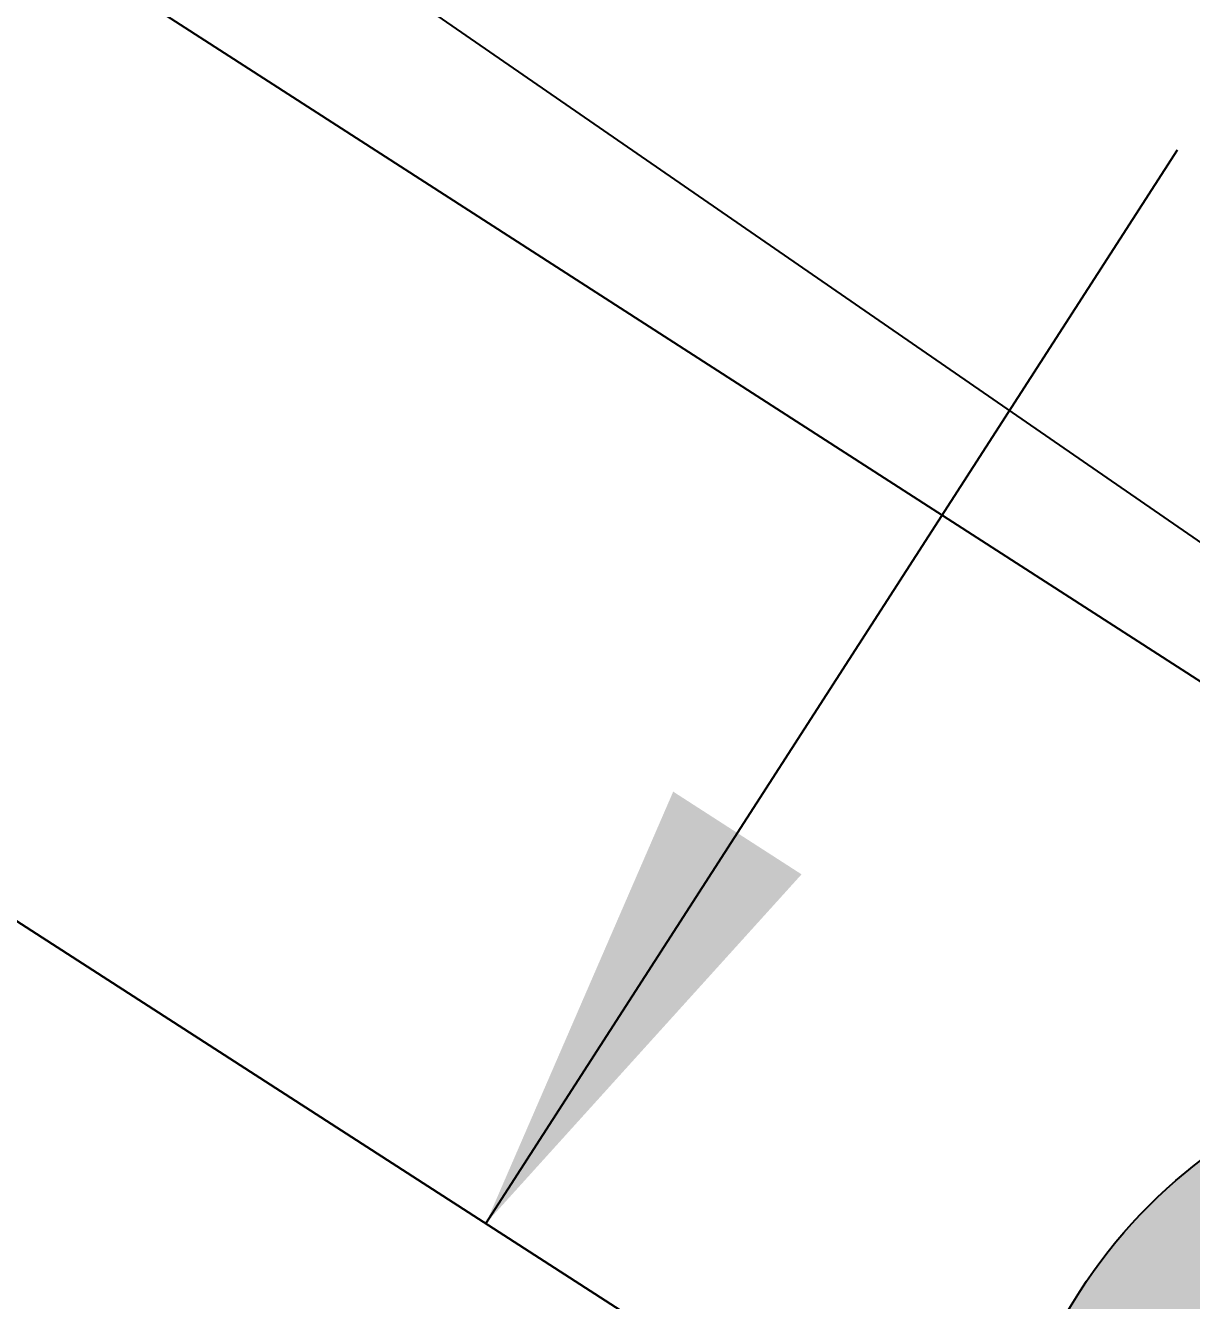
# Model space of a CAD drawing. Extents: x 363066 to 375462, y 6077936 to 6083550.
# Drawn here: x 373422.67 to 373447.78, y 6079871.72 to 6079899.18 of the extents above; entities that cross this region are included whole.
import ezdxf
from ezdxf.enums import TextEntityAlignment as Align

# ---------------------------------------------------------------- set-up
doc = ezdxf.new("R2010")
doc.units = 0
doc.header["$LTSCALE"] = 5
for name, color, linetype in [('AS-UNDERLAY-H', 141, 'Continuous'), ('C-RW', 13, 'Continuous'), ('CG-NOTES', 7, 'Continuous'), ('F-RW', 190, 'Continuous'), ('P-STATION', 7, 'Continuous')]:
    doc.layers.add(name, color=color, linetype=linetype)
doc.styles.add('80CG', font='ARIALN.TTF', dxfattribs={"height": 10})
doc.styles.add('80L', font='ARIALN.TTF', dxfattribs={"height": 10})
doc.dimstyles.new('Compass 5 000', dxfattribs={"dimscale": 5, "dimtxt": 9, "dimasz": 2, "dimexe": 0.2, "dimexo": 0.0625, "dimgap": 0.5, "dimtad": 0, "dimtih": 1, "dimtoh": 1, "dimzin": 0, "dimdsep": 46, "dimtxsty": '80CG', "dimcen": 0.1, "dimse1": 1, "dimse2": 1, "dimclrd": 256, "dimclrt": 256, "dimaunit": 1, "dimadec": 4, "dimazin": 0, "dimtfac": 0.06, "dimtofl": 0, "dimtmove": 0, "dimatfit": 1, "dimfxl": 0.2, "dimtolj": 1, "dimtzin": 0, "dimlwd": -1, "dimarcsym": 0})

# ---------------------------------------------------------------- blocks, each defined once
blk = doc.blocks.new('*U428')
at = {"layer": 'AS-UNDERLAY-H'}
h = blk.add_hatch(color=256, dxfattribs=at)
h.dxf.hatch_style = 1
edge = h.paths.add_edge_path()
edge.add_arc((0, 0), 11, 0, 360)
at = {"layer": 'CG-NOTES', "color": 182}
blk.add_circle((0, 0), 11, dxfattribs=at)
at = {"color": 182, "style": '80L'}
blk.add_attdef('#', text='', height=10, dxfattribs=at).set_placement((0, 0), align=Align.MIDDLE_CENTER)

msp = doc.modelspace()

# ---------------------------------------------------------------- linework, layer by layer
at = {"layer": 'C-RW', "flags": 128}
msp.add_lwpolyline([(372290.68, 6080739.519), (372426.752, 6080614.411), (372502.392, 6080551.173), (372571.244, 6080505.005), (372862.374, 6080304.127), (372892.195, 6080281.964), (372929.83, 6080239.809), (372945.333, 6080222.443), (372952.368, 6080214.563), (372958.81, 6080207.348), (372968.609, 6080196.371), (373013.427, 6080146.971), (373019.237, 6080140.567), (373021.028, 6080138.593), (373274.089, 6079975.513), (373323.079, 6079943.943), (373488.715, 6079837.215), (373654.159, 6079766.881), (373722.123, 6079720.432), (373751.732, 6079700.197), (374115.481, 6079451.605)], dxfattribs=at)
at = {"layer": 'F-RW', "flags": 128}
for points in [[(374124.202, 6079463.814), (373752.233, 6079718.024), (373722.624, 6079738.259), (373661.396, 6079780.103), (373652.826, 6079783.746), (373512.927, 6079843.221), (373368.869, 6079942.643), (373323.081, 6079974.121), (373080.319, 6080141.023), (373046.054, 6080164.58), (372995.018, 6080220.834), (372991.784, 6080223.36), (372978.984, 6080233.466), (372975.788, 6080235.852), (372930.713, 6080271.057), (372887.618, 6080304.86), (372886.407, 6080305.391), (372885.235, 6080306.577), (372579.681, 6080517.408), (372511.405, 6080563.191), (372436.644, 6080625.694), (372365.975, 6080689.559), (372300.982, 6080750.422)], [(374115.481, 6079451.605), (373751.732, 6079700.197), (373722.123, 6079720.432), (373654.159, 6079766.881), (373488.715, 6079837.215), (373323.078, 6079943.943), (373274.088, 6079975.513), (373021.028, 6080138.593), (373019.237, 6080140.567), (373013.427, 6080146.971), (372968.609, 6080196.371), (372958.265, 6080206.863), (372951.752, 6080213.469), (372944.45, 6080220.876), (372929.717, 6080235.82), (372862.374, 6080304.127), (372571.244, 6080505.005), (372502.392, 6080551.173), (372426.752, 6080614.411), (372290.68, 6080739.519)], [(373032.726, 6080152.488), (373309.045, 6079974.52), (373358.064, 6079942.95), (373512.927, 6079843.221), (373652.826, 6079783.746), (373661.396, 6079780.103), (373722.624, 6079738.259), (373752.233, 6079718.024), (374124.202, 6079463.814)]]:
    msp.add_lwpolyline(points, dxfattribs=at)

# ---------------------------------------------------------------- block references
at = {"layer": 'P-STATION'}
msp.add_blockref('*U428', (373454.637, 6079865.987, 726.777), dxfattribs=at).add_auto_attribs({'#': '256'})

# ---------------------------------------------------------------- leaders
at = {"layer": 'C-RW'}
msp.add_leader([(373432.583, 6079873.384), (373447.477, 6079896.502)], dimstyle='Compass 5 000', override={"dimtxsty": '80CG'}, dxfattribs=at)

doc.saveas('drawing.dxf')
